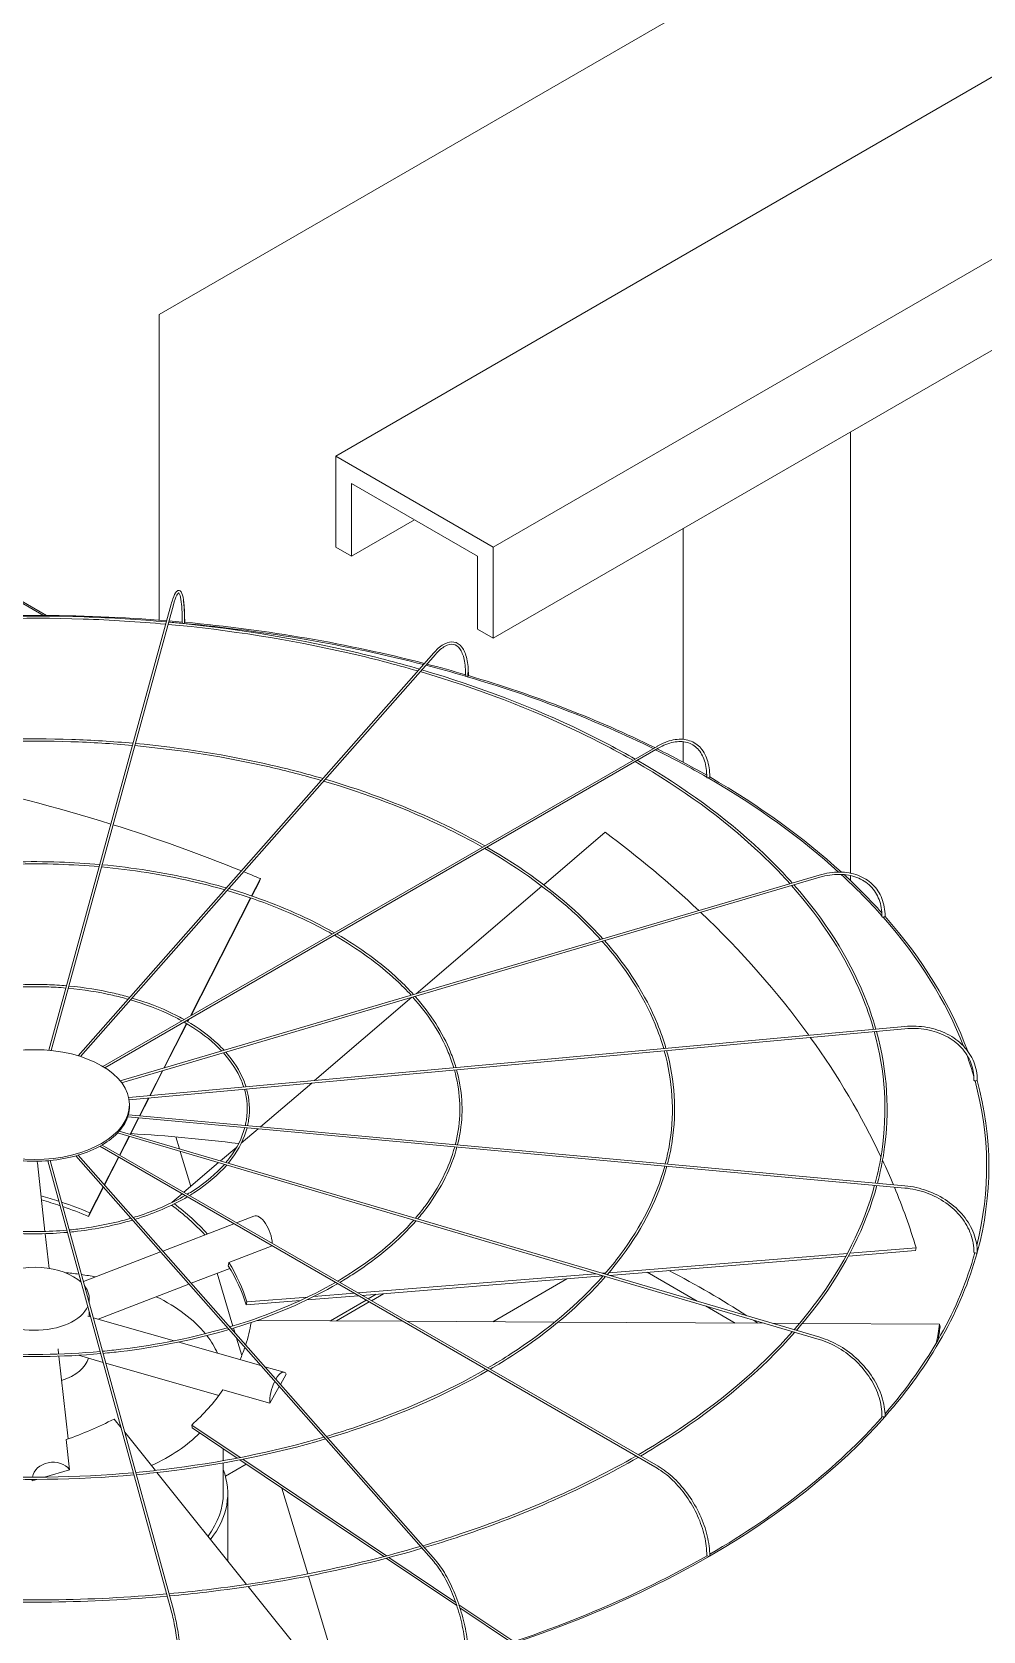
# Model space of a CAD drawing. Header units: millimetres. Extents: x -312439 to 477422, y -331570 to 212570.
# Drawn here: x 396587.2 to 396848.6, y 108251.5 to 108690.8 of the extents above; entities that cross this region are included whole.
import ezdxf

# ---------------------------------------------------------------- set-up
doc = ezdxf.new("R2010")
doc.units = ezdxf.units.MM

msp = doc.modelspace()

# ---------------------------------------------------------------- linework, layer by layer
at = {"color": 0, "linetype": 'Continuous', "lineweight": 0, "extrusion": (0, 0.816497, 0.57735)}
for p, q in [((396622.143, 108613.139), (397098.517, 108888.174)), ((397046.075, 108790.962), (396670.671, 108574.223)), ((397007.708, 108718.805), (396713.978, 108549.22)), ((397001.648, 108690.302), (396713.978, 108524.216)), ((396622.143, 108529.187), (396622.143, 108613.139)), ((396812.126, 108580.882), (396812.126, 108459.671)), ((396670.671, 108574.223), (396713.978, 108549.22)), ((396670.671, 108549.22), (396670.671, 108574.223)), ((396675.002, 108566.722), (396675.002, 108546.719)), ((396709.648, 108546.719), (396675.002, 108566.722)), ((396692.325, 108556.721), (396675.002, 108546.719)), ((396766.192, 108554.362), (396766.192, 108496.425)), ((396675.002, 108546.719), (396670.671, 108549.22)), ((396713.978, 108549.22), (396713.978, 108524.216)), ((396709.648, 108526.717), (396709.648, 108546.719)), ((396577.487, 108538.385), (396591.201, 108530.467)), ((396590.326, 108530.472), (396577.487, 108537.885)), ((396625.445, 108533.56), (396591.824, 108411.002)), ((396592.443, 108410.943), (396626.036, 108533.398)), ((396713.978, 108524.216), (396709.648, 108526.717)), ((396697.584, 108520.161), (396599.903, 108409.477)), ((396698.044, 108519.756), (396600.544, 108409.277)), ((396766.192, 108495.769), (396766.192, 108490.13)), ((396606.653, 108406.566), (396758.97, 108494.506)), ((396759.277, 108493.976), (396607.245, 108406.2)), ((396744.68, 108470.903), (396727.822, 108456.499)), ((396803.581, 108459.138), (396611.414, 108402.607)), ((396611.823, 108402.089), (396803.754, 108458.55)), ((396647.532, 108453.423), (396649.95, 108458.163)), ((396649.58, 108457.196), (396647.637, 108453.387)), ((396649.58, 108457.196), (396649.95, 108458.163)), ((396812.126, 108459.011), (396812.126, 108457.634)), ((396630.716, 108420.458), (396647.251, 108452.871)), ((396647.355, 108452.836), (396630.89, 108420.559)), ((396727.345, 108456.092), (396692.75, 108426.534)), ((396691.611, 108425.56), (396664.861, 108402.705)), ((396613.759, 108398.032), (396827.058, 108417.537)), ((396613.873, 108397.428), (396827.114, 108416.927)), ((396623.409, 108406.136), (396629.65, 108418.368)), ((396629.744, 108418.313), (396623.554, 108406.178)), ((396629.928, 108418.915), (396630.204, 108419.456)), ((396630.378, 108419.556), (396630.023, 108418.859)), ((396619.545, 108398.561), (396623.026, 108405.384)), ((396623.171, 108405.427), (396619.674, 108398.573)), ((396664.055, 108402.017), (396649.97, 108389.982)), ((396613.975, 108395.594), (396613.975, 108396.094)), ((396616.72, 108393.023), (396619.216, 108397.916)), ((396619.345, 108397.928), (396616.837, 108393.012)), ((396827.058, 108373.174), (396613.491, 108392.703)), ((396613.672, 108393.302), (396827.114, 108373.784)), ((396614.129, 108387.944), (396616.42, 108392.435)), ((396616.538, 108392.425), (396614.236, 108387.912)), ((396803.581, 108331.573), (396610.725, 108388.307)), ((396611.184, 108388.81), (396803.754, 108332.161)), ((396611.21, 108382.222), (396613.846, 108387.389)), ((396613.953, 108387.357), (396611.305, 108382.167)), ((396626.727, 108387.217), (396627.714, 108383.947)), ((396649.32, 108389.427), (396644.714, 108385.491)), ((396697.584, 108270.55), (396599.216, 108382.012)), ((396698.044, 108270.955), (396599.867, 108382.2)), ((396605.804, 108384.636), (396758.97, 108296.205)), ((396606.423, 108384.985), (396759.277, 108296.735)), ((396607.048, 108374.063), (396610.931, 108381.675)), ((396611.026, 108381.621), (396607.126, 108373.975)), ((396627.926, 108383.247), (396630.831, 108373.63)), ((396643.452, 108384.413), (396639.016, 108380.623)), ((396588.662, 108380.079), (396590.756, 108361.247)), ((396591.562, 108380.663), (396625.445, 108257.151)), ((396626.036, 108257.313), (396592.182, 108380.718)), ((396638.46, 108380.148), (396628.92, 108371.997)), ((396606.827, 108373.389), (396602.744, 108365.386)), ((396603.115, 108366.353), (396606.749, 108373.477)), ((396625.708, 108369.212), (396625.721, 108369.264)), ((396628.426, 108371.575), (396625.721, 108369.264)), ((396602.744, 108365.386), (396603.115, 108366.353)), ((396648.182, 108365.487), (396643.388, 108363.644)), ((396590.824, 108360.636), (396591.885, 108351.09)), ((396642.653, 108363.361), (396623.123, 108355.849)), ((396622.513, 108355.614), (396601.307, 108347.457)), ((396641.288, 108352.712), (396653.177, 108357.285)), ((396745.725, 108349.918), (396811.285, 108355.221)), ((396829.995, 108355.976), (396811.586, 108354.487)), ((396812.01, 108355.279), (396830.201, 108356.751)), ((396829.995, 108355.976), (396830.201, 108356.751)), ((396641.586, 108351.105), (396630.927, 108347.006)), ((396810.857, 108354.428), (396745.916, 108349.176)), ((396630.318, 108346.771), (396605.368, 108337.174)), ((396638.046, 108349.744), (396642.419, 108335.267)), ((396676.815, 108344.345), (396742.192, 108349.632)), ((396744.147, 108349.032), (396677.967, 108343.68)), ((396734.187, 108348.227), (396713.806, 108336.46)), ((396743.894, 108349.77), (396744.858, 108349.848)), ((396770.053, 108342.075), (396756.3, 108350.015)), ((396602.933, 108342.747), (396602.933, 108341.528)), ((396661.024, 108342.309), (396646.037, 108341.097)), ((396646.243, 108341.872), (396662.958, 108343.224)), ((396676.892, 108343.593), (396662.762, 108342.45)), ((396664.622, 108343.358), (396675.741, 108344.258)), ((396679.007, 108342.372), (396669.196, 108336.708)), ((396681.81, 108343.99), (396679.619, 108342.726)), ((396680.485, 108342.225), (396683.825, 108344.153)), ((396603.333, 108337.756), (396602.543, 108337.981)), ((396602.933, 108339.213), (396602.933, 108337.87)), ((396626.24, 108331.211), (396604.022, 108337.559)), ((396646.037, 108341.097), (396646.243, 108341.872)), ((396670.912, 108336.698), (396679.873, 108341.872)), ((396780.421, 108336.089), (396772.308, 108340.773)), ((396642.596, 108334.681), (396643.007, 108333.317)), ((396689.008, 108336.598), (396649.112, 108336.819)), ((396730.867, 108336.365), (396690.245, 108336.591)), ((396788.381, 108336.045), (396731.828, 108336.359)), ((396798.153, 108335.991), (396790.593, 108336.033)), ((396836.613, 108335.777), (396798.948, 108335.986)), ((396836.778, 108335.016), (396836.613, 108335.777)), ((396594.499, 108327.582), (396594.343, 108328.986)), ((396650.053, 108324.409), (396627.517, 108330.847)), ((396643.433, 108331.91), (396644.86, 108327.186)), ((396597.095, 108304.237), (396594.567, 108326.971)), ((396606.755, 108325.28), (396599.959, 108327.222)), ((396638.566, 108316.193), (396607.444, 108325.084)), ((396656.474, 108322.574), (396651.145, 108324.097)), ((396657.069, 108322.012), (396655.465, 108319.202)), ((396652.513, 108314.029), (396639.661, 108317.7)), ((396655.144, 108318.64), (396652.513, 108314.029)), ((396611.693, 108307.281), (396609.736, 108309.721)), ((396631.25, 108307.306), (396631.086, 108308.067)), ((396631.086, 108308.067), (396644.37, 108299.14)), ((396643.619, 108298.994), (396631.25, 108307.306)), ((396597.502, 108295.793), (396596.583, 108304.054)), ((396621.082, 108295.574), (396612.658, 108306.078)), ((396639.757, 108298.275), (396639.757, 108301.589)), ((396683.892, 108271.93), (396644.339, 108298.51)), ((396645.088, 108298.658), (396684.589, 108272.112)), ((396590.639, 108293.754), (396597.502, 108295.793)), ((396646.175, 108264.286), (396621.536, 108295.009)), ((396639.757, 108289.304), (396639.757, 108297.653)), ((396646.066, 108297.35), (396640.342, 108294.046)), ((396587.207, 108293.129), (396587.25, 108292.746)), ((396587.25, 108292.746), (396588.538, 108293.129)), ((396640.982, 108270.761), (396640.982, 108289.304)), ((396655.86, 108290.768), (396662.986, 108267.177)), ((396685.267, 108271.657), (396703.649, 108259.304)), ((396703.937, 108258.46), (396684.571, 108271.474)), ((396669.248, 108235.517), (396646.619, 108263.733)), ((396663.164, 108266.588), (396670.556, 108242.116)), ((396704.536, 108258.707), (396719.628, 108248.566)), ((396718.982, 108248.349), (396704.81, 108257.873))]:
    msp.add_line(p, q, dxfattribs=at)
at = {"color": 0, "linetype": 'Continuous', "lineweight": 0}
for centre, major_axis, ratio, start_param, end_param in [((396587.957, 108379.083), (-262.225, 0), 0.5773503, 4.5737285, 4.8518651), ((396587.957, 108379.083), (-261.613, 0), 0.5773503, 4.556469, 4.5713736), ((396587.957, 108379.083), (-262.225, 0), 0.5773503, 4.5571855, 4.5713361), ((396628.798, 108528.415), (0.306, -0.001), 0.5647458, 3.1415927, 4.5569919), ((396628.798, 108528.415), (0.306, -0.001), 0.5647458, 4.5569919, 6.1277883), ((396587.957, 108379.083), (-261.613, 0), 0.5773503, 4.2918428, 4.5551023), ((396628.846, 108528.59), (0.306, 0), 0.5773503, 5.7174869, 6.2831853), ((396587.957, 108379.083), (-262.225, 0), 0.5773503, 4.2917243, 4.5546375), ((396587.957, 108379.083), (-261.613, 0), 0.5773503, 4.242585, 4.2890574), ((396587.957, 108379.083), (-262.225, 0), 0.5773503, 4.2438111, 4.2889455), ((396706.688, 108513.804), (0.306, -0.003), 0.5659728, 3.1415927, 4.2460434), ((396706.688, 108513.804), (0.306, -0.003), 0.5659728, 4.2460434, 5.8168397), ((396587.957, 108379.083), (-261.613, 0), 0.5773503, 4.0051997, 4.2408431), ((396706.827, 108513.961), (0.306, 0), 0.5773503, 5.290332, 6.2831853), ((396587.957, 108379.083), (-262.225, 0), 0.5773503, 4.0050166, 4.2406095), ((396587.957, 108379.083), (-261.613, 0), 0.5773503, 3.9286416, 4.0018792), ((396587.957, 108379.083), (-262.225, 0), 0.5773503, 3.9309746, 4.001704), ((396588.328, 108337.366), (-236.033, 90.421), 0.5343599, 4.8289255, 5.0170065), ((396772.945, 108486.011), (0.306, -0.004), 0.5683066, 3.1415927, 3.9346429), ((396772.945, 108486.011), (0.306, -0.004), 0.5683066, 3.9346429, 5.5054392), ((396587.957, 108379.083), (-261.613, 0), 0.5773503, 3.7066773, 3.9265771), ((396773.162, 108486.136), (-0.306, 0), 0.5773503, 1.8326303, 3.1415927), ((396587.957, 108379.083), (-262.225, 0), 0.5773503, 3.705131, 3.9265633), ((396588.328, 108337.366), (-236.033, 90.421), 0.5343599, 4.6778989, 4.8264893), ((396588.163, 108337.174), (244.29, -64.884), 0.7560981, 0.9482496, 1.0897919), ((396588.328, 108337.366), (-236.033, 90.421), 0.5343599, 4.655659, 4.6753292), ((396587.957, 108379.083), (-261.613, 0), 0.5773503, 3.6151503, 3.7017035), ((396587.957, 108379.083), (-262.225, 0), 0.5773503, 3.6198551, 3.6998544), ((396588.163, 108337.174), (244.29, -64.884), 0.7560981, 0.7473423, 0.9452164), ((396821.084, 108447.757), (-0.306, 0.005), 0.5715189, 0, 0.4809344), ((396821.084, 108447.757), (-0.306, 0.005), 0.5715189, 0.4809344, 2.0517307), ((396587.957, 108379.083), (-261.613, 0), 0.5773503, 3.3623861, 3.6122993), ((396821.357, 108447.837), (-0.306, 0), 0.5773503, 1.5184711, 3.1415927), ((396587.957, 108379.083), (-262.225, 0), 0.5773503, 3.3525846, 3.6125039), ((396588.163, 108337.174), (244.29, -64.884), 0.7560981, 0.5676523, 0.7441319), ((396587.957, 108379.083), (-261.613, 0), 0.5773503, 3.3053341, 3.3466211), ((396846.392, 108402.787), (-0.306, 0.006), 0.5752952, 0, 0.1678974), ((396846.392, 108402.787), (-0.306, 0.006), 0.5752952, 0.1678974, 1.7386937), ((396587.957, 108379.083), (-261.613, 0), 0.5773503, 2.9976529, 3.2980059), ((396846.695, 108402.815), (-0.306, 0), 0.5773503, 1.2043118, 3.1415927), ((396587.957, 108379.083), (-262.225, 0), 0.5773503, 2.9856485, 3.2984345), ((396587.849, 108395.594), (-26.126, 0), 0.5773503, 2.9880814, 3.1415927), ((396587.849, 108395.594), (-26.126, 0), 0.5773503, 2.6739221, 2.9809447), ((396587.849, 108395.594), (-26.126, 0), 0.5773503, 2.3597628, 2.6667854), ((396587.957, 108237.843), (-261.613, 0), 0.5773503, 4.4965959, 4.611374), ((396587.849, 108395.594), (-26.126, 0), 0.5773503, 1.7314443, 2.0384669), ((396587.849, 108395.594), (-26.126, 0), 0.5773503, 2.0456036, 2.3526262), ((396587.849, 108395.594), (-26.126, 0), 0.5773503, 1.417285, 1.7243076), ((396583.168, 108379.469), (-5.494, -0.611), 0.8148193, 3.1415927, 3.239858), ((396588.163, 108337.174), (244.29, -64.884), 0.7560981, 0.5274276, 0.562586), ((396588.163, 108337.174), (244.29, -64.884), 0.7560981, 0.4379774, 0.5241031), ((396588.328, 108337.366), (56.639, -21.698), 0.5343599, 1.6636456, 1.7494756), ((396587.957, 108336.399), (-56.639, 21.698), 0.5343599, 4.7930664, 4.8825345), ((396588.328, 108337.366), (56.639, -21.698), 0.5343599, 1.5140664, 1.6514841), ((396587.957, 108336.399), (58.621, -15.57), 0.7560981, 0.8715668, 1.0888975), ((396588.163, 108337.174), (58.621, -15.57), 0.7560981, 1.0889957, 1.0897919), ((396588.163, 108337.174), (58.621, -15.57), 0.7560981, 0.8588781, 1.0770864), ((396587.957, 108336.399), (-56.639, 21.698), 0.5343599, 4.655659, 4.78086), ((396650.166, 108360.328), (-1.984, 5.159), 0.4527097, 4.0715694, 6.2831853), ((396587.957, 108379.083), (-261.613, 0), 0.5773503, 2.6753447, 2.9836943), ((396587.957, 108379.083), (-262.225, 0), 0.5773503, 2.6707914, 2.9843582), ((396846.392, 108355.503), (-0.306, 0.006), 0.5792658, 0, 1.4246091), ((396846.695, 108355.476), (-0.306, 0), 0.5773503, 0.8901525, 3.1415927), ((396587.957, 108342.747), (-14.976, 0), 0.5773503, 3.6916997, 5.4977871), ((396587.957, 108336.399), (58.621, -15.57), 0.7560981, 0.4379774, 0.6726233), ((396588.163, 108337.174), (58.621, -15.57), 0.7560981, 0.4379774, 0.6748983), ((396587.957, 108320.435), (-51.8, 0), 0.5773503, 4.4755897, 4.5522282), ((396587.957, 108320.435), (-51.8, 0), 0.5773503, 4.3841689, 4.46244), ((396587.957, 108237.843), (-261.613, 0), 0.5773503, 3.867145, 3.9833748), ((396587.957, 108342.747), (-14.976, 0), 0.5773503, 3.0357663, 3.5615783), ((396587.957, 108320.435), (-51.8, 0), 0.5773503, 3.5810046, 4.0125195), ((396587.957, 108342.747), (-14.976, 0), 0.5773503, 0.1968015, 2.9056449), ((396587.793, 108337.16), (59.282, 12.821), 0.7719474, 5.8595474, 5.99043), ((396587.957, 108237.843), (-261.613, 0), 0.5773503, 3.8494737, 3.8569689), ((396587.793, 108337.16), (247.048, 53.431), 0.7719474, 5.9775334, 6.0030301), ((396587.957, 108336.399), (247.048, 53.431), 0.7719474, 5.9850347, 6.0030301), ((396587.957, 108320.435), (-51.8, 0), 0.5773503, 3.3906549, 3.5616615), ((396587.793, 108337.16), (59.282, 12.821), 0.7719474, 5.7736505, 5.8452628), ((396587.957, 108327.839), (-14.976, 0), 0.5773503, 2.0838772, 2.9778132), ((396654.955, 108317.259), (1.518, 5.315), 0.3621096, 1.1204156, 2.3231422), ((396654.955, 108317.259), (1.518, 5.315), 0.3621096, 5.9116388, 7.2697762), ((396587.793, 108337.16), (59.282, 12.821), 0.7719474, 5.3512156, 5.5881365), ((396587.587, 108337.339), (-56.425, -22.248), 0.5660586, 1.5074553, 1.7443762), ((396587.957, 108379.083), (-262.225, 0), 0.5773503, 2.0421116, 2.6702774), ((396587.957, 108379.083), (-261.613, 0), 0.5773503, 2.358999, 2.669365), ((396821.084, 108310.533), (-0.306, 0.005), 0.5830421, 0, 1.1094484), ((396821.357, 108310.453), (-0.306, 0), 0.5773503, 0.5759933, 3.1415927), ((396587.957, 108320.435), (-51.8, 0), 0.5773503, 2.2375498, 2.6358707), ((396592.746, 108293.33), (5.494, 0.611), 0.8148193, 0.440938, 2.9148909), ((396587.957, 108289.304), (-53.025, 0), 0.5773503, 2.7158894, 3.3569527), ((396592.746, 108293.33), (5.494, 0.611), 0.8148193, 3.0505707, 3.1356266), ((396587.957, 108289.304), (-51.8, 0), 0.5773503, 2.7364581, 3.1415927), ((396587.957, 108379.083), (-261.613, 0), 0.5773503, 2.0437737, 2.355024), ((396772.945, 108272.28), (-0.306, 0.004), 0.5862544, 0, 0.7932918), ((396773.162, 108272.155), (-0.306, 0), 0.5773503, 0.261834, 3.1415927)]:
    msp.add_ellipse(centre, major_axis=major_axis, ratio=ratio, start_param=start_param, end_param=end_param, dxfattribs=at)
msp.add_ellipse((396587.849, 108396.094), major_axis=(-26.126, 0), ratio=0.5773503, dxfattribs=at)
for points, knots in [([(396629.152, 108528.59), (396629.152, 108530.294), (396629.101, 108531.81), (396628.898, 108534.329), (396628.749, 108535.328), (396628.347, 108536.75), (396628.121, 108537.265), (396627.336, 108537.381), (396627.088, 108537.233), (396626.536, 108536.648), (396626.229, 108535.993), (396625.749, 108534.612), (396625.597, 108534.114), (396625.445, 108533.56)], [4.712389, 4.712389, 4.712389, 4.712389, 5.0265482, 5.0265482, 5.3407075, 5.3407075, 5.6548668, 5.6548668, 5.8236028, 5.8236028, 6.1377621, 6.1377621, 6.2831853, 6.2831853, 6.2831853, 6.2831853]), ([(396626.036, 108533.398), (396626.354, 108534.558), (396626.673, 108535.45), (396627.229, 108536.53), (396627.479, 108536.68), (396627.505, 108536.68), (396627.71, 108536.531), (396628.062, 108535.367), (396628.207, 108534.517), (396628.417, 108532.273), (396628.479, 108530.843), (396628.492, 108528.955), (396628.493, 108528.688), (396628.492, 108528.416)], [0, 0, 0, 0, 0.3152669, 0.3152669, 0.6094726, 0.6094726, 0.9267406, 0.9267406, 1.2208373, 1.2208373, 1.5356304, 1.5356304, 1.5863402, 1.5863402, 1.5863402, 1.5863402]), ([(396628.771, 108534.726), (396628.78, 108534.665), (396628.789, 108534.603), (396628.94, 108533.516), (396629.035, 108532.213), (396629.098, 108529.976), (396629.107, 108529.215), (396629.104, 108528.415)], [1.10131175, 1.10131175, 1.10131175, 1.10131175, 1.12076762, 1.12076762, 1.43803566, 1.43803566, 1.5863026, 1.5863026, 1.5863026, 1.5863026]), ([(396624.106, 108528.68), (396616.612, 108529.357), (396609.06, 108529.825), (396584.832, 108530.641), (396568.074, 108530.17), (396551.592, 108528.68)], [5.342386, 5.342386, 5.342386, 5.342386, 5.43953692, 5.43953692, 5.65318828, 5.65318828, 5.65318828, 5.65318828]), ([(396623.942, 108528.08), (396616.424, 108528.757), (396608.848, 108529.223), (396584.729, 108530.023), (396568.107, 108529.554), (396551.756, 108528.08)], [5.34285963, 5.34285963, 5.34285963, 5.34285963, 5.44045758, 5.44045758, 5.65271466, 5.65271466, 5.65271466, 5.65271466]), ([(396693.221, 108515.217), (396686.943, 108517.046), (396680.522, 108518.711), (396658.072, 108523.846), (396641.465, 108526.472), (396624.561, 108528.023)], [5.03043397, 5.03043397, 5.03043397, 5.03043397, 5.12064091, 5.12064091, 5.34017784, 5.34017784, 5.34017784, 5.34017784]), ([(396693.669, 108515.724), (396687.381, 108517.562), (396680.95, 108519.236), (396658.41, 108524.41), (396641.718, 108527.059), (396624.726, 108528.623)], [5.02911205, 5.02911205, 5.02911205, 5.02911205, 5.11935362, 5.11935362, 5.33970837, 5.33970837, 5.33970837, 5.33970837]), ([(396707.134, 108513.961), (396707.134, 108515.677), (396706.983, 108517.226), (396706.387, 108519.851), (396705.942, 108520.929), (396704.761, 108522.514), (396704.012, 108523.02), (396702.372, 108523.305), (396701.512, 108523.131), (396699.699, 108522.211), (396698.735, 108521.425), (396697.71, 108520.302), (396697.647, 108520.232), (396697.584, 108520.161)], [4.712389, 4.712389, 4.712389, 4.712389, 5.0265482, 5.0265482, 5.3407075, 5.3407075, 5.6548668, 5.6548668, 5.9484515, 5.9484515, 6.2626108, 6.2626108, 6.2831853, 6.2831853, 6.2831853, 6.2831853]), ([(396698.044, 108519.756), (396698.958, 108520.792), (396699.866, 108521.557), (396701.549, 108522.479), (396702.315, 108522.636), (396703.656, 108522.401), (396704.253, 108522.007), (396705.28, 108520.608), (396705.697, 108519.603), (396706.249, 108517.1), (396706.389, 108515.609), (396706.383, 108513.902), (396706.382, 108513.854), (396706.382, 108513.806)], [0, 0, 0, 0, 0.3146448, 0.3146448, 0.6289116, 0.6289116, 0.9461796, 0.9461796, 1.2634477, 1.2634477, 1.5772832, 1.5772832, 1.5863402, 1.5863402, 1.5863402, 1.5863402]), ([(396752.321, 108490.667), (396747.719, 108493.296), (396742.927, 108495.815), (396724.429, 108504.754), (396709.606, 108510.407), (396693.87, 108515.027)], [4.71777189, 4.71777189, 4.71777189, 4.71777189, 4.80086127, 4.80086127, 5.02732174, 5.02732174, 5.02732174, 5.02732174]), ([(396752.935, 108491.022), (396748.321, 108493.667), (396743.517, 108496.201), (396724.967, 108505.197), (396710.101, 108510.885), (396694.318, 108515.534)], [4.71590946, 4.71590946, 4.71590946, 4.71590946, 4.79913358, 4.79913358, 5.02600568, 5.02600568, 5.02600568, 5.02600568]), ([(396706.985, 108514.816), (396706.991, 108514.612), (396706.994, 108514.405), (396706.996, 108514.065), (396706.996, 108513.935), (396706.994, 108513.803)], [7.805980691, 7.805980691, 7.805980691, 7.805980691, 7.845140151, 7.845140151, 7.869416781, 7.869416781, 7.869416781, 7.869416781]), ([(396614.963, 108495.352), (396609.38, 108495.855), (396603.754, 108496.202), (396585.636, 108496.814), (396573.083, 108496.464), (396560.735, 108495.352)], [5.34296141, 5.34296141, 5.34296141, 5.34296141, 5.43938168, 5.43938168, 5.65261288, 5.65261288, 5.65261288, 5.65261288]), ([(396614.799, 108494.751), (396609.192, 108495.255), (396603.542, 108495.601), (396585.534, 108496.196), (396573.116, 108495.848), (396560.899, 108494.751)], [5.34359392, 5.34359392, 5.34359392, 5.34359392, 5.44060854, 5.44060854, 5.65198037, 5.65198037, 5.65198037, 5.65198037]), ([(396773.468, 108486.136), (396773.468, 108487.861), (396773.232, 108489.456), (396772.298, 108492.235), (396771.6, 108493.419), (396769.801, 108495.239), (396768.703, 108495.875), (396766.235, 108496.527), (396764.868, 108496.544), (396762.004, 108495.975), (396760.504, 108495.387), (396758.997, 108494.521), (396758.984, 108494.514), (396758.97, 108494.506)], [3.1415927, 3.1415927, 3.1415927, 3.1415927, 3.4557519, 3.4557519, 3.7699112, 3.7699112, 4.0826965, 4.0826965, 4.3954482, 4.3954482, 4.7096075, 4.7096075, 4.712389, 4.712389, 4.712389, 4.712389]), ([(396759.277, 108493.976), (396760.714, 108494.806), (396762.146, 108495.366), (396764.846, 108495.901), (396766.112, 108495.876), (396768.363, 108495.263), (396769.35, 108494.675), (396770.973, 108492.982), (396771.608, 108491.873), (396772.453, 108489.226), (396772.662, 108487.688), (396772.639, 108486.015)], [1.5707963, 1.5707963, 1.5707963, 1.5707963, 1.8880644, 1.8880644, 2.2053324, 2.2053324, 2.5226004, 2.5226004, 2.8398685, 2.8398685, 3.1571365, 3.1571365, 3.1571365, 3.1571365]), ([(396666.688, 108485.152), (396662.035, 108486.503), (396657.277, 108487.735), (396640.516, 108491.565), (396628.078, 108493.532), (396615.418, 108494.695)], [5.03177949, 5.03177949, 5.03177949, 5.03177949, 5.12085286, 5.12085286, 5.34001919, 5.34001919, 5.34001919, 5.34001919]), ([(396667.136, 108485.659), (396662.472, 108487.019), (396657.704, 108488.259), (396640.854, 108492.13), (396628.331, 108494.119), (396615.583, 108495.295)], [5.03001504, 5.03001504, 5.03001504, 5.03001504, 5.11913743, 5.11913743, 5.33939405, 5.33939405, 5.33939405, 5.33939405]), ([(396795.513, 108456.764), (396792.777, 108459.817), (396789.838, 108462.81), (396777.157, 108474.645), (396765.799, 108482.914), (396752.936, 108490.315)], [4.40451603, 4.40451603, 4.40451603, 4.40451603, 4.48100319, 4.48100319, 4.71406654, 4.71406654, 4.71406654, 4.71406654]), ([(396796.164, 108456.956), (396793.432, 108460.018), (396790.497, 108463.019), (396777.808, 108474.915), (396766.432, 108483.228), (396753.549, 108490.669)], [4.40270972, 4.40270972, 4.40270972, 4.40270972, 4.47899466, 4.47899466, 4.71221436, 4.71221436, 4.71221436, 4.71221436]), ([(396710.997, 108466.809), (396707.605, 108468.739), (396704.076, 108470.59), (396690.267, 108477.259), (396679.145, 108481.498), (396667.338, 108484.962)], [4.7196458, 4.7196458, 4.7196458, 4.7196458, 4.80114658, 4.80114658, 5.02763075, 5.02763075, 5.02763075, 5.02763075]), ([(396711.612, 108467.164), (396708.208, 108469.11), (396704.666, 108470.977), (396690.806, 108477.702), (396679.64, 108481.976), (396667.785, 108485.469)], [4.71715813, 4.71715813, 4.71715813, 4.71715813, 4.79884427, 4.79884427, 5.02587671, 5.02587671, 5.02587671, 5.02587671]), ([(396743.446, 108441.447), (396741.436, 108443.678), (396739.281, 108445.866), (396729.814, 108454.695), (396721.279, 108460.902), (396711.613, 108466.457)], [4.40671458, 4.40671458, 4.40671458, 4.40671458, 4.48133637, 4.48133637, 4.71470569, 4.71470569, 4.71470569, 4.71470569]), ([(396744.097, 108441.639), (396742.091, 108443.879), (396739.941, 108446.075), (396730.465, 108454.964), (396721.912, 108461.216), (396712.226, 108466.811)], [4.40429576, 4.40429576, 4.40429576, 4.40429576, 4.47865981, 4.47865981, 4.7122362, 4.7122362, 4.7122362, 4.7122362]), ([(396605.824, 108462.035), (396602.15, 108462.363), (396598.449, 108462.591), (396586.44, 108462.999), (396578.09, 108462.769), (396569.874, 108462.035)], [5.34408303, 5.34408303, 5.34408303, 5.34408303, 5.43906993, 5.43906993, 5.65149126, 5.65149126, 5.65149126, 5.65149126]), ([(396605.659, 108461.434), (396601.962, 108461.763), (396598.238, 108461.989), (396586.337, 108462.38), (396578.123, 108462.153), (396570.039, 108461.434)], [5.34503474, 5.34503474, 5.34503474, 5.34503474, 5.44090812, 5.44090812, 5.65053954, 5.65053954, 5.65053954, 5.65053954]), ([(396640.163, 108455.096), (396637.132, 108455.97), (396634.034, 108456.769), (396622.96, 108459.297), (396614.693, 108460.604), (396606.279, 108461.378)], [5.03439168, 5.03439168, 5.03439168, 5.03439168, 5.12127422, 5.12127422, 5.3396756, 5.3396756, 5.3396756, 5.3396756]), ([(396640.611, 108455.604), (396637.57, 108456.487), (396634.462, 108457.294), (396623.298, 108459.861), (396614.946, 108461.191), (396606.443, 108461.978)], [5.03173968, 5.03173968, 5.03173968, 5.03173968, 5.11870396, 5.11870396, 5.33874043, 5.33874043, 5.33874043, 5.33874043]), ([(396818.515, 108416.756), (396817.627, 108419.864), (396816.551, 108422.955), (396810.972, 108436.492), (396804.471, 108446.668), (396795.964, 108456.259)], [4.09036759, 4.09036759, 4.09036759, 4.09036759, 4.16055829, 4.16055829, 4.40029723, 4.40029723, 4.40029723, 4.40029723]), ([(396819.136, 108416.813), (396818.25, 108419.932), (396817.175, 108423.032), (396811.603, 108436.622), (396805.106, 108446.833), (396796.613, 108456.449)], [4.08953528, 4.08953528, 4.08953528, 4.08953528, 4.15944113, 4.15944113, 4.39851052, 4.39851052, 4.39851052, 4.39851052]), ([(396821.663, 108447.837), (396821.663, 108449.57), (396821.364, 108451.22), (396820.188, 108454.189), (396819.312, 108455.508), (396817.071, 108457.675), (396815.707, 108458.523), (396812.636, 108459.664), (396810.929, 108459.958), (396807.341, 108459.971), (396805.459, 108459.69), (396803.581, 108459.138)], [4.712389, 4.712389, 4.712389, 4.712389, 5.0265482, 5.0265482, 5.3407075, 5.3407075, 5.6548668, 5.6548668, 5.969026, 5.969026, 6.2831853, 6.2831853, 6.2831853, 6.2831853]), ([(396803.754, 108458.55), (396805.57, 108459.084), (396807.382, 108459.351), (396810.817, 108459.328), (396812.438, 108459.038), (396815.331, 108457.938), (396816.601, 108457.128), (396818.676, 108455.07), (396819.48, 108453.821), (396820.546, 108450.998), (396820.806, 108449.424), (396820.778, 108447.762)], [0, 0, 0, 0, 0.317268, 0.317268, 0.6345361, 0.6345361, 0.9518041, 0.9518041, 1.2690722, 1.2690722, 1.5863402, 1.5863402, 1.5863402, 1.5863402]), ([(396669.683, 108442.956), (396667.498, 108444.19), (396665.229, 108445.375), (396656.109, 108449.775), (396648.689, 108452.599), (396640.813, 108454.907)], [4.72327264, 4.72327264, 4.72327264, 4.72327264, 4.80171455, 4.80171455, 5.02817129, 5.02817129, 5.02817129, 5.02817129]), ([(396670.298, 108443.311), (396668.101, 108444.561), (396665.819, 108445.762), (396656.647, 108450.218), (396649.184, 108453.077), (396641.26, 108455.414)], [4.71952861, 4.71952861, 4.71952861, 4.71952861, 4.7982649, 4.7982649, 5.02554265, 5.02554265, 5.02554265, 5.02554265]), ([(396692.038, 108426.325), (396690.756, 108427.745), (396689.387, 108429.139), (396683.125, 108435.023), (396677.399, 108439.212), (396670.912, 108442.959)], [4.40730528, 4.40730528, 4.40730528, 4.40730528, 4.47799052, 4.47799052, 4.71216027, 4.71216027, 4.71216027, 4.71216027]), ([(396691.386, 108426.133), (396690.1, 108427.545), (396688.727, 108428.931), (396682.474, 108434.753), (396676.766, 108438.897), (396670.3, 108442.605)], [4.41096312, 4.41096312, 4.41096312, 4.41096312, 4.4820009, 4.4820009, 4.71586354, 4.71586354, 4.71586354, 4.71586354]), ([(396760.804, 108411.479), (396760.149, 108413.74), (396759.361, 108415.989), (396755.196, 108426.089), (396750.303, 108433.736), (396743.898, 108440.942)], [4.09258463, 4.09258463, 4.09258463, 4.09258463, 4.16074385, 4.16074385, 4.40108815, 4.40108815, 4.40108815, 4.40108815]), ([(396761.425, 108411.535), (396760.772, 108413.807), (396759.985, 108416.066), (396755.826, 108426.219), (396750.938, 108433.9), (396744.547, 108441.133)], [4.09145544, 4.09145544, 4.09145544, 4.09145544, 4.15925512, 4.15925512, 4.39870409, 4.39870409, 4.39870409, 4.39870409]), ([(396596.684, 108428.717), (396594.921, 108428.872), (396593.146, 108428.98), (396587.244, 108429.183), (396583.097, 108429.075), (396579.014, 108428.717)], [5.34742678, 5.34742678, 5.34742678, 5.34742678, 5.43812478, 5.43812478, 5.64814751, 5.64814751, 5.64814751, 5.64814751]), ([(396596.519, 108428.117), (396594.733, 108428.271), (396592.934, 108428.378), (396587.141, 108428.565), (396583.13, 108428.458), (396579.179, 108428.117)], [5.34934775, 5.34934775, 5.34934775, 5.34934775, 5.44178794, 5.44178794, 5.64622654, 5.64622654, 5.64622654, 5.64622654]), ([(396613.636, 108425.038), (396612.228, 108425.437), (396610.792, 108425.802), (396605.405, 108427.028), (396601.309, 108427.675), (396597.139, 108428.062)], [5.04221465, 5.04221465, 5.04221465, 5.04221465, 5.12251796, 5.12251796, 5.33864709, 5.33864709, 5.33864709, 5.33864709]), ([(396614.086, 108425.547), (396612.667, 108425.954), (396611.22, 108426.328), (396605.743, 108427.592), (396601.561, 108428.262), (396597.303, 108428.661)], [5.03687901, 5.03687901, 5.03687901, 5.03687901, 5.11739529, 5.11739529, 5.33679188, 5.33679188, 5.33679188, 5.33679188]), ([(396703.094, 108406.201), (396702.673, 108407.62), (396702.172, 108409.031), (396699.42, 108415.693), (396696.139, 108420.808), (396691.84, 108425.628)], [4.09685918, 4.09685918, 4.09685918, 4.09685918, 4.16111414, 4.16111414, 4.40251946, 4.40251946, 4.40251946, 4.40251946]), ([(396703.716, 108406.258), (396703.296, 108407.687), (396702.797, 108409.108), (396700.05, 108415.824), (396696.774, 108420.973), (396692.49, 108425.819)], [4.09510983, 4.09510983, 4.09510983, 4.09510983, 4.15888353, 4.15888353, 4.39893942, 4.39893942, 4.39893942, 4.39893942]), ([(396628.365, 108419.101), (396627.389, 108419.64), (396626.382, 108420.159), (396621.95, 108422.29), (396618.233, 108423.7), (396614.288, 108424.851)], [4.73414686, 4.73414686, 4.73414686, 4.73414686, 4.80339703, 4.80339703, 5.02979007, 5.02979007, 5.02979007, 5.02979007]), ([(396628.983, 108419.458), (396627.994, 108420.012), (396626.973, 108420.547), (396622.489, 108422.733), (396618.729, 108424.178), (396614.735, 108425.358)], [4.72658474, 4.72658474, 4.72658474, 4.72658474, 4.79652126, 4.79652126, 5.0245472, 5.0245472, 5.0245472, 5.0245472]), ([(396639.32, 108410.816), (396638.762, 108411.41), (396638.173, 108411.995), (396635.135, 108414.811), (396632.252, 108416.892), (396628.986, 108418.752)], [4.42373247, 4.42373247, 4.42373247, 4.42373247, 4.48397953, 4.48397953, 4.71933502, 4.71933502, 4.71933502, 4.71933502]), ([(396639.976, 108411.009), (396639.421, 108411.611), (396638.835, 108412.204), (396635.786, 108415.081), (396632.886, 108417.207), (396629.599, 108419.106)], [4.41624247, 4.41624247, 4.41624247, 4.41624247, 4.47598634, 4.47598634, 4.71193426, 4.71193426, 4.71193426, 4.71193426]), ([(396847.001, 108402.815), (396847.001, 108404.551), (396846.668, 108406.259), (396845.369, 108409.445), (396844.403, 108410.923), (396841.939, 108413.502), (396840.44, 108414.603), (396837.061, 108416.324), (396835.179, 108416.943), (396831.218, 108417.645), (396829.137, 108417.727), (396827.058, 108417.537)], [4.712389, 4.712389, 4.712389, 4.712389, 5.0265482, 5.0265482, 5.3407075, 5.3407075, 5.6548668, 5.6548668, 5.969026, 5.969026, 6.2831853, 6.2831853, 6.2831853, 6.2831853]), ([(396827.114, 108416.927), (396829.129, 108417.111), (396831.143, 108417.029), (396834.967, 108416.341), (396836.776, 108415.735), (396840.007, 108414.064), (396841.429, 108413), (396843.748, 108410.521), (396844.645, 108409.107), (396845.829, 108406.069), (396846.117, 108404.445), (396846.086, 108402.793)], [6.2831853, 6.2831853, 6.2831853, 6.2831853, 6.6004533, 6.6004533, 6.9177214, 6.9177214, 7.2349894, 7.2349894, 7.5522575, 7.5522575, 7.8695255, 7.8695255, 7.8695255, 7.8695255]), ([(396818.947, 108374.531), (396819.702, 108377.387), (396820.298, 108380.256), (396822.4, 108394.135), (396821.71, 108405.251), (396818.684, 108416.156)], [3.77541609, 3.77541609, 3.77541609, 3.77541609, 3.83978539, 3.83978539, 4.08585643, 4.08585643, 4.08585643, 4.08585643]), ([(396819.565, 108374.474), (396820.319, 108377.337), (396820.914, 108380.214), (396823.011, 108394.13), (396822.322, 108405.281), (396819.303, 108416.213)], [3.77616248, 3.77616248, 3.77616248, 3.77616248, 3.84020832, 3.84020832, 4.08505688, 4.08505688, 4.08505688, 4.08505688]), ([(396645.378, 108400.924), (396645.194, 108401.499), (396644.984, 108402.072), (396643.645, 108405.298), (396641.975, 108407.881), (396639.782, 108410.314)], [4.10975269, 4.10975269, 4.10975269, 4.10975269, 4.16221832, 4.16221832, 4.40682155, 4.40682155, 4.40682155, 4.40682155]), ([(396646.003, 108400.981), (396645.819, 108401.566), (396645.61, 108402.149), (396644.275, 108405.428), (396642.61, 108408.045), (396640.432, 108410.505)], [4.10592526, 4.10592526, 4.10592526, 4.10592526, 4.15777238, 4.15777238, 4.39963811, 4.39963811, 4.39963811, 4.39963811]), ([(396761.242, 108379.807), (396761.783, 108381.881), (396762.213, 108383.964), (396763.783, 108394.323), (396763.26, 108402.68), (396760.974, 108410.879)], [3.77736844, 3.77736844, 3.77736844, 3.77736844, 3.83971259, 3.83971259, 4.08656564, 4.08656564, 4.08656564, 4.08656564]), ([(396761.86, 108379.751), (396762.4, 108381.832), (396762.828, 108383.922), (396764.393, 108394.319), (396763.871, 108402.711), (396761.594, 108410.936)], [3.77834287, 3.77834287, 3.77834287, 3.77834287, 3.84027623, 3.84027623, 4.08549455, 4.08549455, 4.08549455, 4.08549455]), ([(396703.533, 108385.084), (396703.863, 108386.38), (396704.127, 108387.68), (396705.165, 108394.52), (396704.81, 108400.114), (396703.267, 108405.602)], [3.78111281, 3.78111281, 3.78111281, 3.78111281, 3.83956511, 3.83956511, 4.08781837, 4.08781837, 4.08781837, 4.08781837]), ([(396704.151, 108385.028), (396704.479, 108386.33), (396704.742, 108387.638), (396705.776, 108394.516), (396705.421, 108400.144), (396703.888, 108405.659)], [3.78251471, 3.78251471, 3.78251471, 3.78251471, 3.8404098, 3.8404098, 4.0861992, 4.0861992, 4.0861992, 4.0861992]), ([(396645.82, 108390.362), (396645.941, 108390.878), (396646.041, 108391.395), (396646.547, 108394.716), (396646.36, 108397.547), (396645.56, 108400.325)], [3.79241111, 3.79241111, 3.79241111, 3.79241111, 3.83910744, 3.83910744, 4.09159713, 4.09159713, 4.09159713, 4.09159713]), ([(396646.435, 108390.306), (396646.556, 108390.829), (396646.655, 108391.353), (396647.158, 108394.712), (396646.971, 108397.578), (396646.181, 108400.382)], [3.79485754, 3.79485754, 3.79485754, 3.79485754, 3.8407928, 3.8407928, 4.08828416, 4.08828416, 4.08828416, 4.08828416]), ([(396640.487, 108380.19), (396640.868, 108380.642), (396641.231, 108381.098), (396643.542, 108384.184), (396644.919, 108386.947), (396645.669, 108389.761)], [3.47410339, 3.47410339, 3.47410339, 3.47410339, 3.51894345, 3.51894345, 3.77424927, 3.77424927, 3.77424927, 3.77424927]), ([(396641.128, 108380.001), (396641.471, 108380.416), (396641.801, 108380.834), (396644.119, 108383.948), (396645.527, 108386.795), (396646.287, 108389.704)], [3.48078418, 3.48078418, 3.48078418, 3.48078418, 3.52099532, 3.52099532, 3.77722211, 3.77722211, 3.77722211, 3.77722211]), ([(396692.549, 108364.874), (396693.495, 108365.971), (396694.389, 108367.082), (396699.122, 108373.411), (396701.864, 108378.895), (396703.376, 108384.484)], [3.46491265, 3.46491265, 3.46491265, 3.46491265, 3.51947788, 3.51947788, 3.77207122, 3.77207122, 3.77207122, 3.77207122]), ([(396693.194, 108364.685), (396694.1, 108365.745), (396694.959, 108366.818), (396699.699, 108373.176), (396702.472, 108378.743), (396703.995, 108384.427)], [3.46836695, 3.46836695, 3.46836695, 3.46836695, 3.52050672, 3.52050672, 3.77360482, 3.77360482, 3.77360482, 3.77360482]), ([(396629.863, 108371.452), (396630.459, 108371.806), (396631.041, 108372.168), (396634.943, 108374.699), (396637.786, 108377.108), (396640.049, 108379.68)], [3.15594616, 3.15594616, 3.15594616, 3.15594616, 3.1998122, 3.1998122, 3.45718678, 3.45718678, 3.45718678, 3.45718678]), ([(396630.47, 108371.102), (396630.975, 108371.406), (396631.47, 108371.716), (396635.415, 108374.277), (396638.363, 108376.791), (396640.695, 108379.49)], [3.16311142, 3.16311142, 3.16311142, 3.16311142, 3.20013863, 3.20013863, 3.46418527, 3.46418527, 3.46418527, 3.46418527]), ([(396744.609, 108349.56), (396746.122, 108351.301), (396747.547, 108353.066), (396754.701, 108362.639), (396758.809, 108370.842), (396761.082, 108379.207)], [3.46185589, 3.46185589, 3.46185589, 3.46185589, 3.51965328, 3.51965328, 3.77134922, 3.77134922, 3.77134922, 3.77134922]), ([(396745.254, 108349.37), (396746.727, 108351.074), (396748.117, 108352.802), (396755.279, 108362.404), (396759.418, 108370.691), (396761.701, 108379.15)], [3.46418406, 3.46418406, 3.46418406, 3.46418406, 3.52033986, 3.52033986, 3.7723822, 3.7723822, 3.7723822, 3.7723822]), ([(396796.659, 108334.248), (396798.743, 108336.636), (396800.703, 108339.059), (396810.279, 108351.875), (396815.75, 108362.794), (396818.785, 108373.93)], [3.46025293, 3.46025293, 3.46025293, 3.46025293, 3.51974047, 3.51974047, 3.77090484, 3.77090484, 3.77090484, 3.77090484]), ([(396797.305, 108334.058), (396799.348, 108336.409), (396801.273, 108338.794), (396810.857, 108351.64), (396816.359, 108362.643), (396819.405, 108373.874)], [3.4620089, 3.4620089, 3.4620089, 3.4620089, 3.52025567, 3.52025567, 3.77168417, 3.77168417, 3.77168417, 3.77168417]), ([(396827.058, 108373.174), (396829.073, 108372.99), (396831.09, 108372.539), (396834.92, 108371.148), (396836.735, 108370.209), (396839.978, 108367.939), (396841.407, 108366.608), (396843.738, 108363.69), (396844.64, 108362.104), (396845.829, 108358.836), (396846.117, 108357.155), (396846.086, 108355.509)], [0, 0, 0, 0, 0.317268, 0.317268, 0.6345361, 0.6345361, 0.9518041, 0.9518041, 1.2690722, 1.2690722, 1.5863402, 1.5863402, 1.5863402, 1.5863402]), ([(396847.001, 108355.476), (396847.001, 108357.212), (396846.668, 108358.976), (396845.374, 108362.386), (396844.413, 108364.032), (396841.961, 108367.047), (396840.47, 108368.416), (396837.102, 108370.746), (396835.226, 108371.708), (396831.272, 108373.131), (396829.193, 108373.594), (396827.114, 108373.784)], [4.712389, 4.712389, 4.712389, 4.712389, 5.0265482, 5.0265482, 5.3407075, 5.3407075, 5.6548668, 5.6548668, 5.969026, 5.969026, 6.2831853, 6.2831853, 6.2831853, 6.2831853]), ([(396614.999, 108365.054), (396615.739, 108365.277), (396616.471, 108365.51), (396621.597, 108367.222), (396625.663, 108369.024), (396629.255, 108371.096)], [2.837842, 2.837842, 2.837842, 2.837842, 2.88061564, 2.88061564, 3.14113288, 3.14113288, 3.14113288, 3.14113288]), ([(396615.445, 108364.549), (396616.077, 108364.742), (396616.703, 108364.942), (396621.91, 108366.676), (396626.142, 108368.563), (396629.866, 108370.743)], [2.84298262, 2.84298262, 2.84298262, 2.84298262, 2.8793398, 2.8793398, 3.14846238, 3.14846238, 3.14846238, 3.14846238]), ([(396597.411, 108361.658), (396598.206, 108361.734), (396598.998, 108361.819), (396604.84, 108362.521), (396609.752, 108363.515), (396614.352, 108364.862)], [2.52003494, 2.52003494, 2.52003494, 2.52003494, 2.56128493, 2.56128493, 2.82541727, 2.82541727, 2.82541727, 2.82541727]), ([(396597.575, 108361.059), (396598.289, 108361.128), (396599.001, 108361.204), (396604.948, 108361.909), (396610.04, 108362.944), (396614.799, 108364.355)], [2.52186126, 2.52186126, 2.52186126, 2.52186126, 2.55867334, 2.55867334, 2.83065097, 2.83065097, 2.83065097, 2.83065097]), ([(396671.179, 108347.599), (396672.577, 108348.418), (396673.94, 108349.258), (396681.907, 108354.429), (396687.583, 108359.232), (396692.107, 108364.366)], [3.14877196, 3.14877196, 3.14877196, 3.14877196, 3.19991213, 3.19991213, 3.45646828, 3.45646828, 3.45646828, 3.45646828]), ([(396671.788, 108347.247), (396673.094, 108348.017), (396674.369, 108348.806), (396682.381, 108354.007), (396688.16, 108358.915), (396692.754, 108364.176)], [3.15241617, 3.15241617, 3.15241617, 3.15241617, 3.2000755, 3.2000755, 3.46000178, 3.46000178, 3.46000178, 3.46000178]), ([(396578.742, 108361.001), (396579.458, 108360.936), (396580.176, 108360.879), (396586.229, 108360.464), (396591.649, 108360.522), (396596.956, 108361.001)], [2.20116261, 2.20116261, 2.20116261, 2.20116261, 2.23802396, 2.23802396, 2.51122637, 2.51122637, 2.51122637, 2.51122637]), ([(396578.907, 108361.601), (396579.658, 108361.534), (396580.411, 108361.476), (396586.356, 108361.082), (396591.628, 108361.141), (396596.791, 108361.601)], [2.2030547, 2.2030547, 2.2030547, 2.2030547, 2.24193573, 2.24193573, 2.50933428, 2.50933428, 2.50933428, 2.50933428]), ([(396641.144, 108351.836), (396641.203, 108352.056), (396641.248, 108352.307), (396641.28, 108352.626), (396641.284, 108352.669), (396641.288, 108352.712)], [27.2141577, 27.2141577, 27.2141577, 27.2141577, 28.9150445, 28.9150445, 29.1719106, 29.1719106, 29.1719106, 29.1719106]), ([(396641.525, 108334.998), (396643.177, 108335.49), (396644.809, 108336.005), (396655.232, 108339.484), (396663.374, 108343.092), (396670.568, 108347.244)], [2.8326444, 2.8326444, 2.8326444, 2.8326444, 2.88031456, 2.88031456, 3.14136267, 3.14136267, 3.14136267, 3.14136267]), ([(396641.971, 108334.492), (396643.515, 108334.955), (396645.04, 108335.437), (396655.545, 108338.938), (396663.853, 108342.631), (396671.18, 108346.891)], [2.83524734, 2.83524734, 2.83524734, 2.83524734, 2.87967423, 2.87967423, 3.14504801, 3.14504801, 3.14504801, 3.14504801]), ([(396712.492, 108323.746), (396714.695, 108325.03), (396716.838, 108326.348), (396728.872, 108334.158), (396737.379, 108341.355), (396744.164, 108349.052)], [3.14637947, 3.14637947, 3.14637947, 3.14637947, 3.19994276, 3.19994276, 3.45622926, 3.45622926, 3.45622926, 3.45622926]), ([(396713.103, 108323.394), (396715.213, 108324.629), (396717.267, 108325.896), (396729.346, 108333.737), (396737.957, 108341.039), (396744.812, 108348.862)], [3.14882268, 3.14882268, 3.14882268, 3.14882268, 3.20005174, 3.20005174, 3.4585926, 3.4585926, 3.4585926, 3.4585926]), ([(396606.551, 108328.341), (396608.245, 108328.499), (396609.933, 108328.679), (396621.766, 108330.096), (396631.636, 108332.095), (396640.877, 108334.806)], [2.51666009, 2.51666009, 2.51666009, 2.51666009, 2.56064993, 2.56064993, 2.826424, 2.826424, 2.826424, 2.826424]), ([(396606.715, 108327.741), (396608.328, 108327.893), (396609.935, 108328.064), (396621.874, 108329.484), (396631.924, 108331.523), (396641.324, 108334.299)], [2.517588, 2.517588, 2.517588, 2.517588, 2.55933958, 2.55933958, 2.82905034, 2.82905034, 2.82905034, 2.82905034]), ([(396753.796, 108299.9), (396756.807, 108301.65), (396759.734, 108303.448), (396775.833, 108313.897), (396787.169, 108323.485), (396796.214, 108333.741)], [3.14512292, 3.14512292, 3.14512292, 3.14512292, 3.19995757, 3.19995757, 3.45603404, 3.45603404, 3.45603404, 3.45603404]), ([(396754.407, 108299.547), (396757.324, 108301.249), (396760.163, 108302.996), (396776.306, 108313.475), (396787.746, 108323.168), (396796.862, 108333.55)], [3.14696065, 3.14696065, 3.14696065, 3.14696065, 3.20003933, 3.20003933, 3.45780979, 3.45780979, 3.45780979, 3.45780979]), ([(396803.581, 108331.573), (396805.397, 108331.039), (396807.216, 108330.238), (396810.674, 108328.18), (396812.314, 108326.923), (396815.247, 108324.082), (396816.54, 108322.497), (396818.651, 108319.161), (396819.468, 108317.41), (396820.546, 108313.921), (396820.806, 108312.182), (396820.778, 108310.539)], [6.2831853, 6.2831853, 6.2831853, 6.2831853, 6.6004533, 6.6004533, 6.9177214, 6.9177214, 7.2349894, 7.2349894, 7.5522575, 7.5522575, 7.8695255, 7.8695255, 7.8695255, 7.8695255]), ([(396821.663, 108310.453), (396821.663, 108312.186), (396821.364, 108314), (396820.202, 108317.621), (396819.338, 108319.426), (396817.134, 108322.855), (396815.793, 108324.479), (396812.762, 108327.388), (396811.072, 108328.674), (396807.507, 108330.784), (396805.632, 108331.608), (396803.754, 108332.161)], [4.712389, 4.712389, 4.712389, 4.712389, 5.0265482, 5.0265482, 5.3407075, 5.3407075, 5.6548668, 5.6548668, 5.969026, 5.969026, 6.2831853, 6.2831853, 6.2831853, 6.2831853]), ([(396569.602, 108327.684), (396571.105, 108327.547), (396572.612, 108327.428), (396584.743, 108326.603), (396595.533, 108326.724), (396606.096, 108327.684)], [2.20014358, 2.20014358, 2.20014358, 2.20014358, 2.23901367, 2.23901367, 2.5122454, 2.5122454, 2.5122454, 2.5122454]), ([(396569.767, 108328.284), (396571.304, 108328.145), (396572.847, 108328.024), (396584.87, 108327.221), (396595.511, 108327.343), (396605.931, 108328.284)], [2.20108803, 2.20108803, 2.20108803, 2.20108803, 2.24097619, 2.24097619, 2.51130095, 2.51130095, 2.51130095, 2.51130095]), ([(396668.05, 108304.942), (396670.614, 108305.703), (396673.145, 108306.5), (396688.867, 108311.746), (396701.085, 108317.16), (396711.881, 108323.392)], [2.8309089, 2.8309089, 2.8309089, 2.8309089, 2.8802112, 2.8802112, 3.14143931, 3.14143931, 3.14143931, 3.14143931]), ([(396668.496, 108304.436), (396670.952, 108305.167), (396673.377, 108305.933), (396689.18, 108311.2), (396701.564, 108316.699), (396712.494, 108323.038)], [2.8326515, 2.8326515, 2.8326515, 2.8326515, 2.87978381, 2.87978381, 3.14390081, 3.14390081, 3.14390081, 3.14390081]), ([(396615.69, 108295.024), (396618.284, 108295.265), (396620.867, 108295.539), (396638.692, 108297.67), (396653.52, 108300.674), (396667.402, 108304.751)], [2.51553267, 2.51553267, 2.51553267, 2.51553267, 2.56043494, 2.56043494, 2.82676017, 2.82676017, 2.82676017, 2.82676017]), ([(396615.855, 108294.424), (396618.367, 108294.658), (396620.869, 108294.924), (396638.8, 108297.058), (396653.808, 108300.102), (396667.849, 108304.244)], [2.51615458, 2.51615458, 2.51615458, 2.51615458, 2.55956039, 2.55956039, 2.82851318, 2.82851318, 2.82851318, 2.82851318]), ([(396694.566, 108274.895), (396698.045, 108275.925), (396701.48, 108277.006), (396722.498, 108284.018), (396738.788, 108291.236), (396753.185, 108299.545)], [2.83000203, 2.83000203, 2.83000203, 2.83000203, 2.88015896, 2.88015896, 3.14141755, 3.14141755, 3.14141755, 3.14141755]), ([(396695.013, 108274.389), (396698.383, 108275.39), (396701.711, 108276.438), (396722.811, 108283.472), (396739.267, 108290.775), (396753.797, 108299.192)], [2.83131179, 2.83131179, 2.83131179, 2.83131179, 2.87983823, 2.87983823, 3.14326557, 3.14326557, 3.14326557, 3.14326557]), ([(396560.462, 108294.367), (396562.752, 108294.159), (396565.048, 108293.977), (396583.256, 108292.743), (396599.416, 108292.927), (396615.236, 108294.367)], [2.19980176, 2.19980176, 2.19980176, 2.19980176, 2.23934285, 2.23934285, 2.51258722, 2.51258722, 2.51258722, 2.51258722]), ([(396560.627, 108294.967), (396562.951, 108294.757), (396565.283, 108294.573), (396583.383, 108293.36), (396599.394, 108293.546), (396615.071, 108294.967)], [2.20043103, 2.20043103, 2.20043103, 2.20043103, 2.24065263, 2.24065263, 2.51195795, 2.51195795, 2.51195795, 2.51195795]), ([(396758.97, 108296.205), (396760.408, 108295.375), (396761.851, 108294.276), (396764.598, 108291.649), (396765.901, 108290.121), (396768.234, 108286.791), (396769.263, 108284.99), (396770.944, 108281.295), (396771.595, 108279.403), (396772.454, 108275.72), (396772.662, 108273.93), (396772.639, 108272.284)], [1.5707963, 1.5707963, 1.5707963, 1.5707963, 1.8880644, 1.8880644, 2.2053324, 2.2053324, 2.5226004, 2.5226004, 2.8398685, 2.8398685, 3.1571365, 3.1571365, 3.1571365, 3.1571365]), ([(396773.468, 108272.155), (396773.468, 108273.88), (396773.232, 108275.735), (396772.313, 108279.53), (396771.631, 108281.47), (396769.887, 108285.248), (396768.825, 108287.087), (396766.425, 108290.487), (396765.087, 108292.047), (396762.259, 108294.74), (396760.771, 108295.873), (396759.277, 108296.735)], [3.1415927, 3.1415927, 3.1415927, 3.1415927, 3.4557519, 3.4557519, 3.7699112, 3.7699112, 4.0840704, 4.0840704, 4.3982297, 4.3982297, 4.712389, 4.712389, 4.712389, 4.712389]), ([(396624.827, 108261.718), (396628.32, 108262.041), (396631.8, 108262.41), (396655.615, 108265.256), (396675.399, 108269.264), (396693.918, 108274.704)], [2.51495522, 2.51495522, 2.51495522, 2.51495522, 2.56032682, 2.56032682, 2.8268898, 2.8268898, 2.8268898, 2.8268898]), ([(396624.992, 108261.119), (396628.403, 108261.435), (396631.803, 108261.795), (396655.723, 108264.644), (396675.686, 108268.692), (396694.365, 108274.197)], [2.51542291, 2.51542291, 2.51542291, 2.51542291, 2.55967055, 2.55967055, 2.82820543, 2.82820543, 2.82820543, 2.82820543]), ([(396697.584, 108270.55), (396698.499, 108269.514), (396699.419, 108268.21), (396701.18, 108265.184), (396702.02, 108263.459), (396703.525, 108259.773), (396704.19, 108257.812), (396705.277, 108253.852), (396705.699, 108251.854), (396706.257, 108248.022), (396706.394, 108246.189), (396706.382, 108244.518), (396706.382, 108244.504), (396706.382, 108244.49)], [6.2831853, 6.2831853, 6.2831853, 6.2831853, 6.5978301, 6.5978301, 6.9149527, 6.9149527, 7.2322207, 7.2322207, 7.5494887, 7.5494887, 7.8667568, 7.8667568, 7.8695255, 7.8695255, 7.8695255, 7.8695255]), ([(396707.134, 108244.329), (396707.134, 108246.045), (396706.983, 108247.926), (396706.395, 108251.842), (396705.959, 108253.876), (396704.843, 108257.903), (396704.164, 108259.895), (396702.627, 108263.645), (396701.77, 108265.402), (396699.958, 108268.513), (396699.004, 108269.867), (396698.044, 108270.955)], [4.712389, 4.712389, 4.712389, 4.712389, 5.0265482, 5.0265482, 5.3407075, 5.3407075, 5.6548668, 5.6548668, 5.969026, 5.969026, 6.2831853, 6.2831853, 6.2831853, 6.2831853]), ([(396551.326, 108261.062), (396554.4, 108260.781), (396557.485, 108260.537), (396581.767, 108258.893), (396603.297, 108259.141), (396624.372, 108261.062)], [2.19964371, 2.19964371, 2.19964371, 2.19964371, 2.23950729, 2.23950729, 2.51274527, 2.51274527, 2.51274527, 2.51274527]), ([(396551.49, 108261.662), (396554.6, 108261.379), (396557.719, 108261.133), (396581.894, 108259.511), (396603.276, 108259.76), (396624.208, 108261.662)], [2.20011555, 2.20011555, 2.20011555, 2.20011555, 2.24049017, 2.24049017, 2.51227343, 2.51227343, 2.51227343, 2.51227343]), ([(396625.445, 108257.151), (396625.763, 108255.991), (396626.083, 108254.56), (396626.694, 108251.294), (396626.985, 108249.457), (396627.505, 108245.568), (396627.735, 108243.518), (396628.11, 108239.408), (396628.256, 108237.35), (396628.449, 108233.432), (396628.496, 108231.573), (396628.492, 108229.897), (396628.492, 108229.887), (396628.492, 108229.876)], [0, 0, 0, 0, 0.3152669, 0.3152669, 0.6325349, 0.6325349, 0.949803, 0.949803, 1.267071, 1.267071, 1.584339, 1.584339, 1.5863402, 1.5863402, 1.5863402, 1.5863402]), ([(396629.152, 108229.701), (396629.152, 108231.404), (396629.101, 108233.294), (396628.899, 108237.265), (396628.749, 108239.345), (396628.366, 108243.493), (396628.133, 108245.561), (396627.606, 108249.484), (396627.312, 108251.338), (396626.691, 108254.655), (396626.364, 108256.116), (396626.036, 108257.313)], [4.712389, 4.712389, 4.712389, 4.712389, 5.0265482, 5.0265482, 5.3407075, 5.3407075, 5.6548668, 5.6548668, 5.969026, 5.969026, 6.2831853, 6.2831853, 6.2831853, 6.2831853])]:
    msp.add_open_spline(points, degree=3, knots=knots, dxfattribs=at)

doc.saveas('drawing.dxf')
